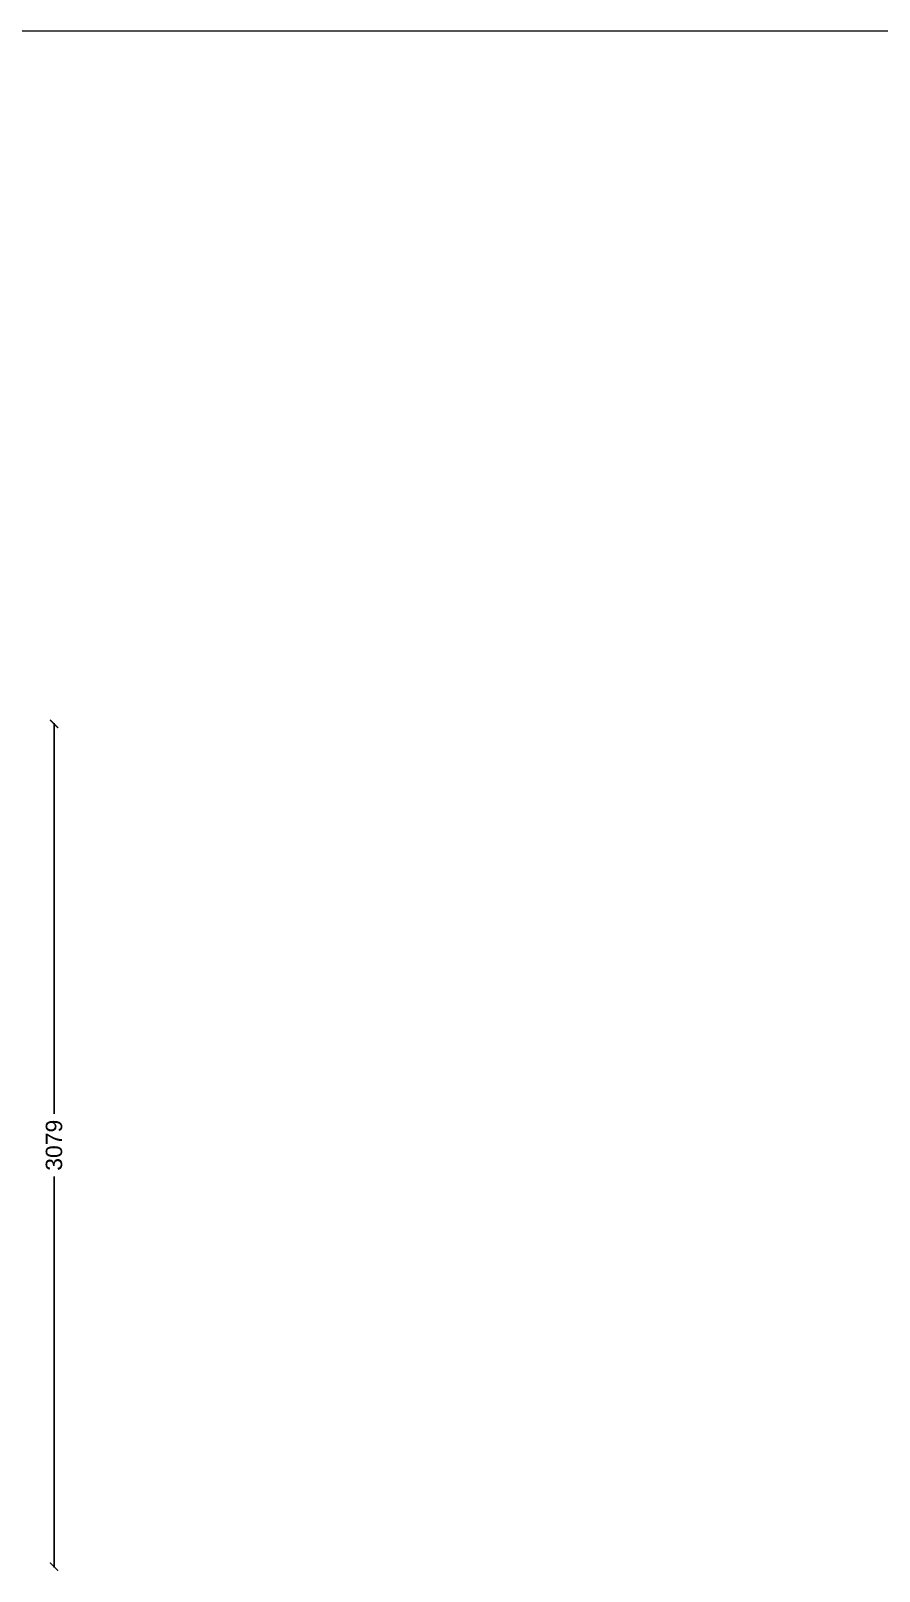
# Model space of a CAD drawing. Header units: millimetres. Extents: x 1464389 to 1998638, y -29162 to 256806.
# Drawn here: x 1638180 to 1641280, y 127489 to 133116 of the extents above; entities that cross this region are included whole.
import ezdxf

# ---------------------------------------------------------------- set-up
doc = ezdxf.new("R2010")
doc.units = ezdxf.units.MM
doc.header["$LTSCALE"] = 15
doc.header["$PDMODE"] = 35
doc.layers.get('0').update_dxf_attribs({"lineweight": 5})
doc.layers.add('dimension', color=1, linetype='Continuous', lineweight=25)
doc.styles.add('ARIAL', font='arial.ttf')
doc.dimstyles.new('SC-25', dxfattribs={"dimtxt": 60, "dimasz": 30, "dimexe": 0, "dimexo": 0, "dimgap": 25, "dimtad": 0, "dimdec": 0, "dimzin": 0, "dimdsep": 46, "dimtxsty": 'ARIAL', "dimblk": 'ARCHTICK', "dimcen": 0.09, "dimdle": 3, "dimclrd": 251, "dimclre": 251, "dimclrt": 1, "dimadec": 0, "dimazin": 0, "dimtfac": 1, "dimtdec": 0, "dimtofl": 0, "dimtmove": 0, "dimatfit": 2, "dimfxl": 100, "dimtolj": 1, "dimtzin": 0, "dimarcsym": 0})

# ---------------------------------------------------------------- blocks, each defined once
blk = doc.blocks.new('_ArchTick')
at = {"color": 0, "linetype": 'ByBlock', "const_width": 0.15}
blk.add_lwpolyline([(-0.5, -0.5), (0.5, 0.5)], dxfattribs=at)
blk = doc.blocks.new('*D1682')
at = {"layer": 'Defpoints', "color": 0, "ltscale": 0.25, "transparency": 16777216}
for p in [(1638264.6, 130584.5), (1638264.6, 130584.5), (1638264.6, 127505.5)]:
    blk.add_point(p, dxfattribs=at)
at = {"layer": 'dimension', "color": 251, "lineweight": -2, "ltscale": 0.25, "transparency": 16777216}
for p, q in [((1638264.6, 130587.5), (1638264.6, 129159.6)), ((1638264.6, 127502.5), (1638264.6, 128930.4))]:
    blk.add_line(p, q, dxfattribs=at)
at = {"layer": 'dimension', "color": 251, "lineweight": -2, "ltscale": 0.25, "transparency": 16777216, "xscale": 30, "yscale": 30, "zscale": 30}
for p, rotation in [((1638264.6, 130584.5), 90), ((1638264.6, 127505.5), 270)]:
    blk.add_blockref('_ArchTick', p, dxfattribs=dict(at, rotation=rotation))
at = {"layer": 'dimension', "color": 1, "ltscale": 0.25, "transparency": 16777216, "insert": (1638264.6, 129045), "char_height": 60, "attachment_point": 5, "rotation": 90, "style": 'ARIAL'}
blk.add_mtext('\\A1;3079', dxfattribs=at)

msp = doc.modelspace()

# ---------------------------------------------------------------- linework, layer by layer
at = {"ltscale": 0.25}
msp.add_line((1615220.4, 133116.4), (1662718.6, 133116.4), dxfattribs=at)

# ---------------------------------------------------------------- dimensions: what is measured, and where the dimension line sits
at = {"layer": 'dimension', "ltscale": 0.25}
dim = msp.add_linear_dim(base=(1638264.6, 130584.5), p1=(1638264.6, 127505.5), p2=(1638264.6, 130584.5), angle=90, dimstyle='SC-25', override={"dimfxl": 15}, dxfattribs=at)
dim.commit()
dim.dimension.update_dxf_attribs({"geometry": '*D1682', "text_midpoint": (1638264.6, 129045)})

doc.saveas('drawing.dxf')
